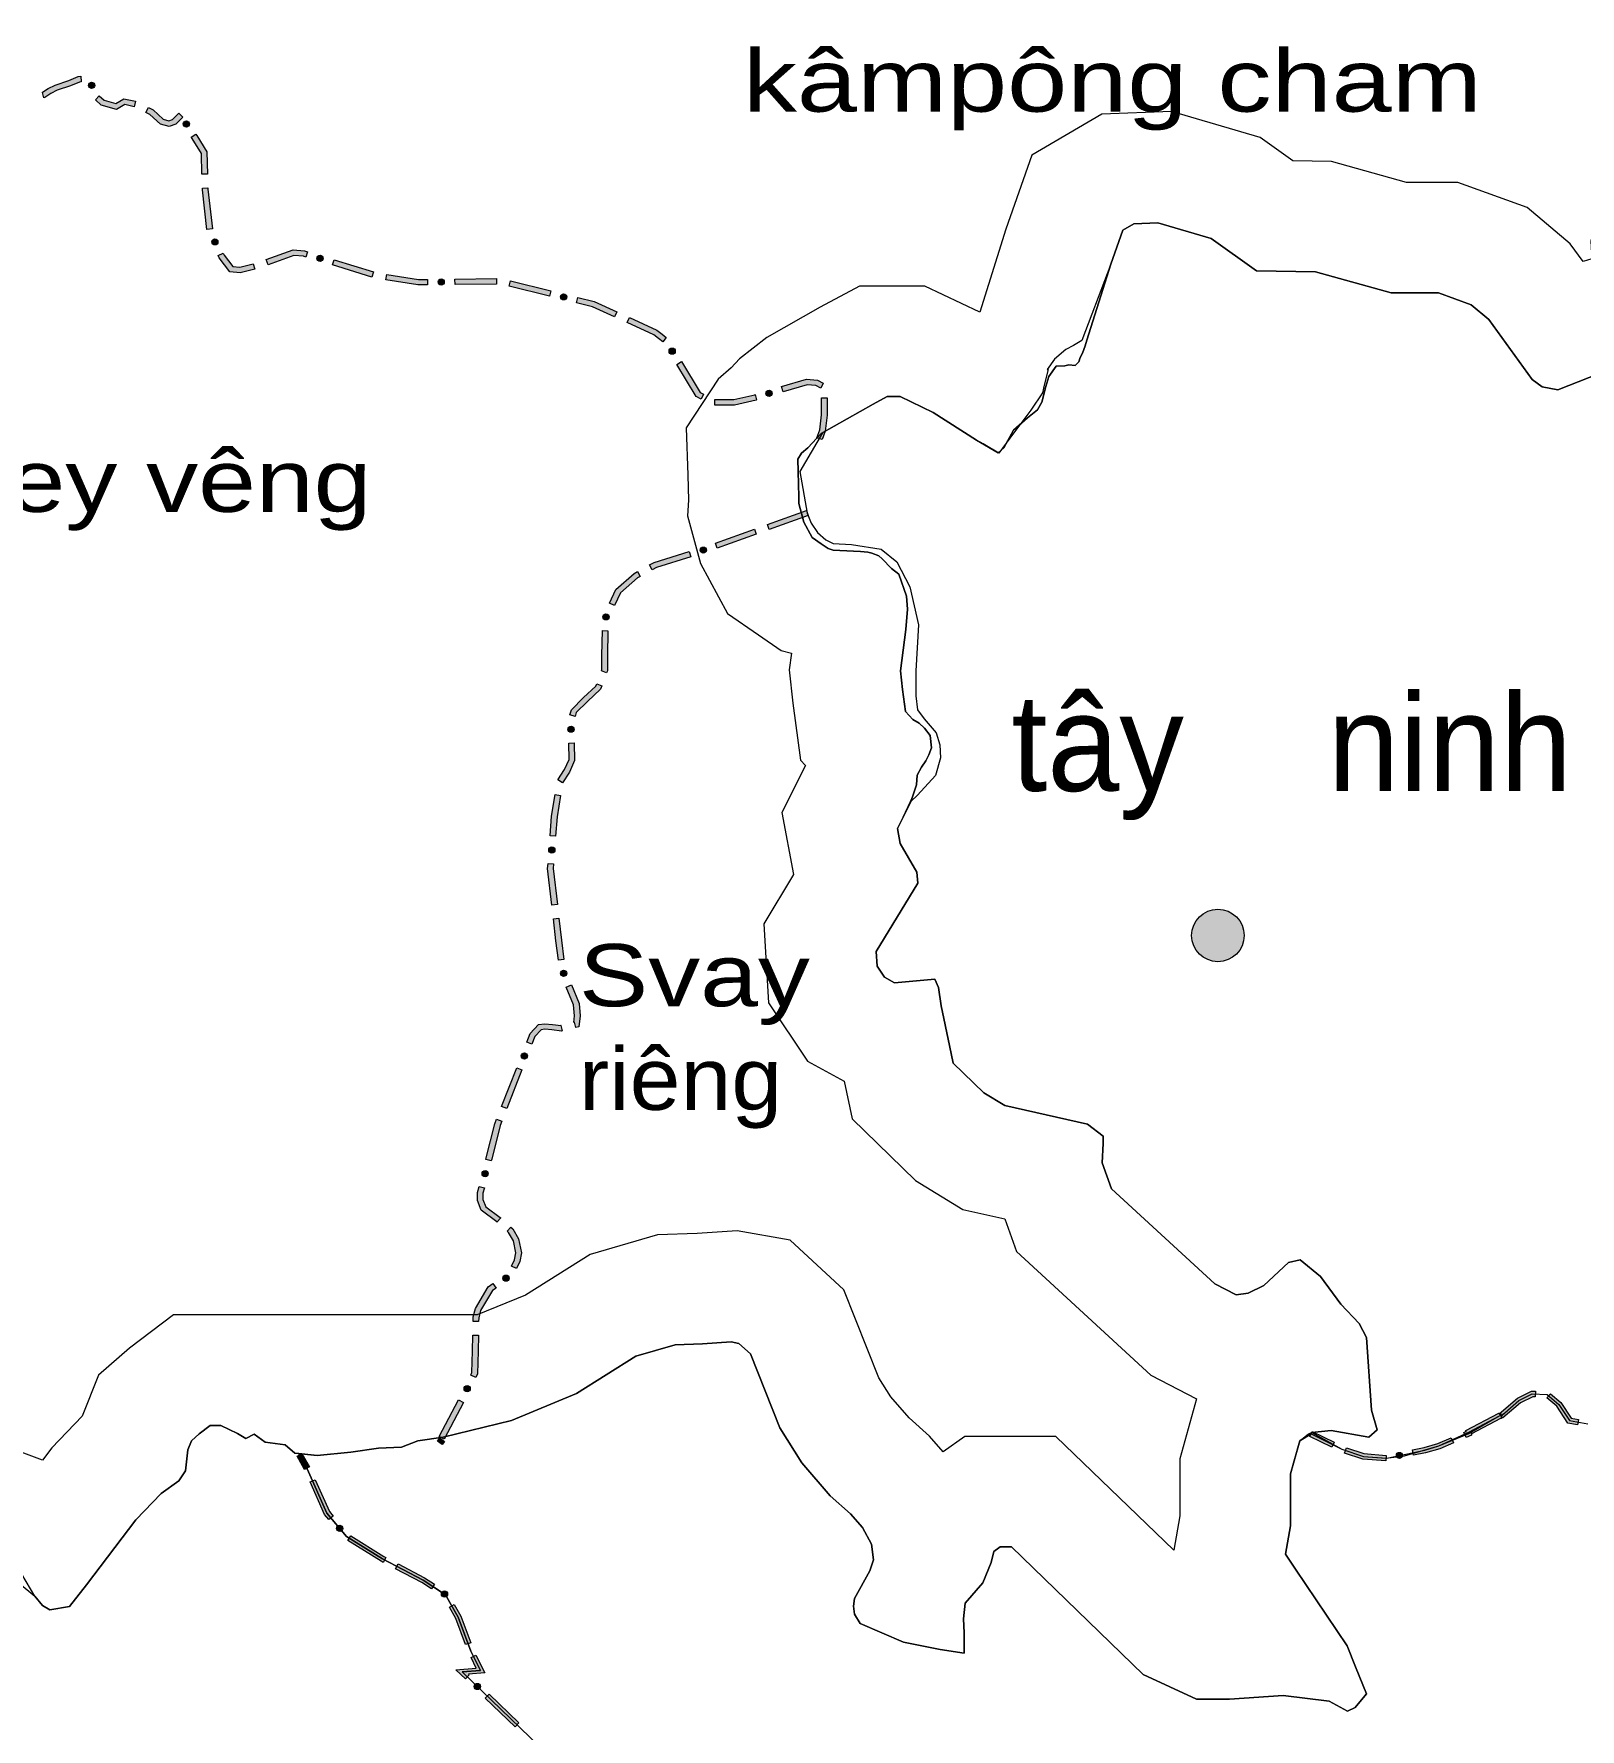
# Model space of a CAD drawing. Header units: metres. Extents: x -835890 to 1024355, y 79891 to 2211954.
# Drawn here: x -294392 to -182462, y 758440 to 881149 of the extents above; entities that cross this region are included whole.
import ezdxf
from ezdxf.enums import TextEntityAlignment as Align

# ---------------------------------------------------------------- set-up
doc = ezdxf.new("R2010")
doc.units = ezdxf.units.M
doc.header["$LTSCALE"] = 2200
for name, color, linetype, lineweight in [('11', 7, 'Continuous', 13), ('13', 7, 'Continuous', 13), ('18', 7, 'Continuous', 13), ('20', 7, 'Continuous', 13), ('35', 7, 'Continuous', 13), ('36', 7, 'Continuous', 13), ('37', 7, 'Continuous', 13), ('8', 7, 'Continuous', 13)]:
    doc.layers.add(name, color=color, linetype=linetype, lineweight=lineweight)
doc.layers.add('3', color=7, linetype='Continuous')

msp = doc.modelspace()

# ---------------------------------------------------------------- hatches: boundary and pattern name
at = {"layer": '37'}
for points in [[(-290960, 877680), (-291098, 877667), (-291733, 877394), (-292711, 877067), (-293155, 876845), (-293592, 876552), (-293668, 876531), (-293778, 876915), (-293763, 876920), (-293357, 877191), (-292865, 877438), (-291875, 877768), (-291198, 878060), (-290996, 878078)], [(-290307, 877632, 1), (-290124, 877221, 1)], [(-287136, 875879), (-287812, 876030), (-288403, 875674), (-289514, 875993), (-289937, 876370), (-289671, 876668), (-289316, 876352), (-288460, 876107), (-287881, 876455), (-287049, 876270)], [(-283612, 875132), (-284128, 874615), (-284604, 874436), (-285230, 874607), (-285995, 875325), (-286281, 875469), (-286101, 875826), (-285763, 875657), (-285029, 874966), (-284624, 874856), (-284350, 874958), (-283895, 875415)], [(-283473, 874820, 1), (-283236, 874437, 1)], [(-282225, 870992), (-282265, 872497), (-282939, 873576), (-282999, 873673), (-282659, 873883), (-282599, 873788), (-281868, 872617), (-281826, 871002)], [(-281862, 866993), (-282196, 869872), (-282199, 869992), (-281799, 870002), (-281797, 869900), (-281464, 867040)], [(-281385, 866300, 1), (-281197, 865891, 1)], [(-278407, 864127), (-279452, 863849), (-280206, 863932), (-280974, 864932), (-281054, 865104), (-280690, 865271), (-280630, 865140), (-279993, 864311), (-279482, 864254), (-278510, 864514)], [(-274695, 864999), (-274868, 865049), (-275576, 865114), (-277435, 864432), (-277573, 864807), (-275630, 865520), (-274793, 865444), (-274583, 865383)], [(-273894, 864978, 1), (-273464, 864844, 1)], [(-269919, 863534), (-272784, 864423), (-272665, 864805), (-269800, 863916)], [(-265905, 862981), (-266590, 862973), (-268910, 863342), (-268847, 863737), (-266560, 863373), (-265910, 863381)], [(-265132, 863190, 1), (-264682, 863195, 1)], [(-260905, 863040), (-263905, 863004), (-263910, 863404), (-260910, 863440)], [(-257064, 862160), (-259976, 862882), (-259880, 863270), (-256968, 862548)], [(-256264, 862168, 1), (-255827, 862060, 1)], [(-252352, 860662), (-253960, 861391), (-255123, 861679), (-255027, 862067), (-253828, 861770), (-252187, 861027)], [(-248869, 858854), (-249173, 859107), (-249503, 859371), (-251441, 860250), (-251276, 860614), (-249292, 859715), (-248920, 859417), (-248613, 859162)], [(-248304, 858376, 1), (-248072, 857990, 1)], [(-246082, 854720), (-246446, 854892), (-247845, 857223), (-247502, 857429), (-246166, 855202), (-245912, 855082)], [(-241389, 855069, 1), (-240958, 855199, 1)], [(-237434, 855516), (-237792, 855694), (-238418, 855757), (-240158, 855232), (-240274, 855615), (-238457, 856163), (-237678, 856085), (-237255, 855874)], [(-242073, 854654), (-242110, 854642), (-243684, 854285), (-245090, 854285), (-245090, 854685), (-243729, 854685), (-242212, 855029), (-242188, 855037)], [(-237705, 851906), (-237509, 852492), (-237373, 853584), (-237373, 854801), (-236973, 854801), (-236973, 853559), (-237117, 852403), (-237325, 851779)], [(-238336, 846279), (-241159, 845265), (-241295, 845641), (-238471, 846656)], [(-242101, 844927), (-244924, 843912), (-245059, 844289), (-242236, 845303)], [(-246835, 843295), (-249329, 842524), (-249635, 842355), (-249827, 842706), (-249486, 842894), (-246953, 843677)], [(-246154, 843714, 1), (-245724, 843847, 1)], [(-250511, 841874), (-250704, 841767), (-251929, 840679), (-252369, 839763), (-252730, 839937), (-252254, 840924), (-250936, 842096), (-250704, 842224)], [(-253081, 838746, 1), (-252886, 839152, 1)], [(-252834, 837950), (-252881, 836137), (-252881, 835045), (-252935, 834895), (-253311, 835032), (-253281, 835115), (-253281, 836142), (-253234, 837961)], [(-253277, 833956), (-253368, 833706), (-254319, 832828), (-255127, 832020), (-255200, 831749), (-255586, 831854), (-255485, 832227), (-254597, 833116), (-253711, 833934), (-253653, 834092)], [(-255498, 830594, 1), (-255510, 831043, 1)], [(-255278, 829824), (-255246, 828548), (-255624, 827716), (-256123, 826931), (-256460, 827146), (-255976, 827907), (-255648, 828630), (-255678, 829814)], [(-256261, 826020), (-256520, 824466), (-256625, 823064), (-257024, 823094), (-256917, 824514), (-256655, 826086)], [(-256917, 821857, 1), (-256883, 822306, 1)], [(-256776, 821069), (-256800, 820747), (-256499, 818125), (-256896, 818080), (-257202, 820739), (-257175, 821099)], [(-256385, 817132), (-256202, 815537), (-256024, 814157), (-256421, 814105), (-256599, 815488), (-256782, 817086)], [(-255962, 812943, 1), (-256134, 813360, 1)], [(-255482, 812303), (-254932, 810966), (-254857, 810067), (-254946, 809274), (-255171, 809217), (-255269, 809605), (-255312, 809594), (-255259, 810073), (-255326, 810871), (-255852, 812151)], [(-256141, 808974), (-256209, 808957), (-256902, 809056), (-257394, 809100), (-257676, 809065), (-258120, 808581), (-258338, 808024), (-258710, 808170), (-258465, 808797), (-257872, 809444), (-257401, 809503), (-256856, 809453), (-256230, 809364), (-256238, 809362)], [(-259067, 806161), (-260160, 803368), (-260532, 803513), (-259439, 806307)], [(-258971, 806956, 1), (-258807, 807375, 1)], [(-260524, 802436), (-260645, 802128), (-261254, 799691), (-261287, 799563), (-261674, 799662), (-261642, 799789), (-261027, 802250), (-260897, 802582)], [(-261784, 798425, 1), (-261672, 798861, 1)], [(-261782, 797625), (-261884, 797225), (-261884, 796769), (-261683, 796245), (-260639, 795473), (-260602, 795440), (-260869, 795142), (-260892, 795162), (-262014, 795993), (-262284, 796695), (-262284, 797275), (-262169, 797724)], [(-259857, 794773), (-259713, 794644), (-259304, 793928), (-259102, 792917), (-259207, 792286), (-259463, 791772), (-259821, 791951), (-259591, 792411), (-259508, 792911), (-259683, 793786), (-260028, 794389), (-260124, 794475)], [(-260938, 790359), (-261205, 790181), (-262062, 788737), (-262191, 788221), (-262196, 787947), (-262596, 787955), (-262590, 788274), (-262436, 788890), (-261503, 790463), (-261160, 790691)], [(-260404, 790955, 1), (-260030, 791205, 1)], [(-262215, 786947), (-262237, 785792), (-262286, 784146), (-262410, 783889), (-262770, 784064), (-262683, 784243), (-262637, 785802), (-262615, 786955)], [(-263126, 782875, 1), (-262929, 783280, 1)], [(-188310, 781268), (-187001, 782384), (-185968, 782900), (-185692, 782890), (-185706, 782490), (-185881, 782497), (-186778, 782048), (-188050, 780964)], [(-263295, 782089), (-264693, 779434), (-265047, 779621), (-263649, 782275)], [(-184604, 782717), (-183852, 782071), (-183115, 780950), (-182573, 780854), (-182643, 780460), (-183355, 780586), (-184156, 781805), (-184864, 782414)], [(-188160, 780930), (-188222, 780920), (-190327, 779819), (-190327, 779940), (-190327, 779940), (-190327, 779716), (-190708, 779553), (-190866, 779920), (-190727, 779980), (-190727, 779940), (-190727, 779940), (-190727, 780061), (-188350, 781305), (-188222, 781325)], [(-265165, 779282), (-264996, 779505), (-264677, 779263), (-264847, 779040)], [(-200443, 778843), (-202028, 779623), (-201851, 779982), (-200266, 779202)], [(-191627, 779159), (-192617, 778734), (-193644, 778445), (-194520, 778259), (-194603, 778650), (-193740, 778833), (-192750, 779112), (-191785, 779526)], [(-274803, 777225), (-275343, 778196), (-274993, 778390), (-274453, 777420)], [(-196534, 777857), (-198187, 777984), (-199507, 778424), (-199380, 778804), (-198107, 778379), (-196503, 778256)], [(-195759, 778200, 1), (-195319, 778294, 1)], [(-273047, 773607), (-273346, 773965), (-274400, 776329), (-274035, 776492), (-273003, 774179), (-272740, 773863)], [(-272398, 773139, 1), (-272110, 772793, 1)], [(-269102, 770506), (-269262, 770590), (-271669, 772086), (-271458, 772426), (-269063, 770937), (-268916, 770860)], [(-265615, 768591), (-266307, 769042), (-268216, 770042), (-268031, 770396), (-266105, 769387), (-265397, 768926)], [(-264857, 768335, 1), (-264480, 768089, 1)], [(-263148, 764555), (-263854, 766455), (-264317, 767275), (-263969, 767471), (-263490, 766624), (-262773, 764694)], [(-263157, 762075), (-263846, 762740), (-262366, 762858), (-262749, 763616), (-262391, 763796), (-261741, 762506), (-262930, 762412), (-262879, 762363)], [(-262461, 761680, 1), (-262137, 761368, 1)], [(-259561, 758602), (-261719, 760686), (-261441, 760973), (-259283, 758889)]]:
    msp.add_hatch(color=256, dxfattribs=at).paths.add_polyline_path(points)
at = {"layer": '8'}
msp.add_hatch(color=256, dxfattribs=at).paths.add_polyline_path([(-206781, 815888, 1), (-210581, 815888, 1)])

# ---------------------------------------------------------------- linework, layer by layer
at = {"layer": '11'}
for points in [[(-252144, 751718), (-263388, 762576), (-262054, 762682), (-262757, 764076), (-263672, 766540), (-264587, 768159), (-266206, 769215), (-269162, 770763), (-271767, 772382), (-273175, 774072), (-274608, 777287), (-274612, 777293), (-275215, 778378), (-273894, 778243), (-271456, 778477), (-269452, 778778), (-267782, 778853), (-266592, 779300), (-264757, 779581), (-259814, 780784), (-255125, 782721), (-250817, 785428), (-247962, 786263), (-245992, 786330), (-243921, 786464), (-243354, 786363), (-242519, 785595), (-240398, 780248), (-238812, 777709), (-236741, 775336), (-235289, 774033), (-234420, 773030), (-233752, 771827), (-233619, 770691), (-233886, 769889), (-234988, 767884), (-235055, 767350), (-234988, 766748), (-234587, 766080), (-231448, 764743), (-228777, 764208), (-227040, 763941), (-227040, 765411), (-227107, 766414), (-226973, 767550), (-225704, 769020), (-225103, 770491), (-224903, 771293), (-224435, 771627), (-223634, 771627), (-214083, 762404), (-210242, 760599), (-207838, 760599), (-203964, 760867), (-200624, 760466), (-199288, 759731)], [(-199288, 759731), (-198754, 759998), (-197919, 761000), (-198721, 762939), (-199322, 764476), (-203062, 770023), (-203797, 771092), (-203429, 773164), (-203429, 776907), (-202762, 779312), (-201939, 779802), (-199698, 778699), (-198147, 778182), (-196526, 778044), (-195182, 778216), (-192697, 778943), (-190527, 779940), (-190527, 779940), (-188286, 781112), (-188180, 781138), (-188113, 781161), (-186890, 782216), (-185924, 782698), (-184842, 782658), (-184004, 781938), (-183235, 780768), (-181911, 780533)]]:
    msp.add_lwpolyline(points, dxfattribs=at)
at = {"layer": '13'}
for points in [[(-205885, 864004), (-209159, 866342), (-213034, 867478), (-214771, 867412), (-215573, 866944), (-216442, 864472), (-218177, 858991), (-218282, 858570), (-218492, 858044), (-218649, 857729), (-218754, 857413), (-219016, 857151), (-219474, 857198), (-219766, 857118), (-220381, 857098), (-220913, 856348), (-221126, 855621), (-221417, 854487), (-221745, 853946), (-222465, 853357), (-223477, 852453), (-224183, 851196), (-224577, 850821), (-225676, 851471), (-226145, 851748), (-229285, 853754), (-231690, 854890), (-232625, 854890), (-233627, 854355), (-237407, 852218), (-238363, 851174), (-238815, 850795), (-239092, 850372), (-239059, 849475), (-239007, 847635), (-239028, 847155), (-238658, 845797), (-238059, 844688), (-237408, 844238), (-236905, 843892), (-236525, 843790), (-236044, 843747), (-234545, 843687), (-234032, 843645), (-233725, 843558), (-233233, 843371), (-232993, 843149), (-232322, 842450), (-231791, 842030), (-231214, 840452), (-231161, 839505), (-231266, 838031), (-231660, 835049), (-231502, 833682), (-231293, 832106), (-230768, 831528), (-230296, 831265), (-229929, 830897), (-229509, 830371), (-229404, 829478), (-229614, 828952), (-229824, 828532), (-230139, 828059), (-230453, 827481), (-230506, 826797), (-230791, 825918), (-231663, 824061), (-231882, 823622), (-231682, 822553), (-230480, 820481), (-230413, 819679), (-233419, 814734), (-233352, 813664), (-232817, 812862), (-232083, 812461), (-229177, 812729), (-228910, 812127), (-228710, 810790), (-228109, 807917), (-227841, 806647), (-225637, 804508), (-224101, 803573), (-218123, 802236), (-216988, 801367), (-216988, 800832), (-217055, 799429), (-216387, 797558), (-208906, 790674), (-207370, 789872), (-206502, 790006), (-205366, 790540), (-203563, 792211), (-202728, 792412), (-201259, 791209), (-199789, 789204), (-198454, 787800), (-197919, 786798), (-197552, 781518), (-197151, 780114), (-197752, 779580), (-200491, 780048)], [(-180327, 856862), (-184069, 855391), (-185205, 855591), (-185940, 856126), (-189080, 860472), (-190350, 861542), (-192722, 862400), (-196129, 862400), (-201608, 863937), (-205885, 864004)], [(-200491, 780048), (-201893, 779914), (-202762, 779312), (-202129, 779802), (-201893, 779914), (-199698, 778699), (-198147, 778182), (-196460, 778052), (-193692, 778639), (-192697, 778943), (-190527, 779848), (-188286, 781112), (-188191, 781138), (-187924, 781319), (-187855, 781388), (-187790, 781428), (-186890, 782216), (-185924, 782698), (-184842, 782658), (-184004, 781938), (-183235, 780768), (-181911, 780533)], [(-295460, 768993), (-294332, 768051), (-293764, 767383), (-293230, 767082), (-291827, 767316), (-290591, 768885), (-287018, 773594), (-285181, 775498), (-283896, 776405), (-283428, 777140), (-283261, 778644), (-282994, 779312), (-282426, 779814), (-281625, 780415), (-280857, 780415), (-279661, 779834), (-279060, 779466), (-278452, 779780), (-277652, 779201), (-276204, 779009), (-275503, 778407), (-275215, 778378), (-274612, 777293), (-274608, 777287), (-273175, 774072), (-271767, 772382), (-269162, 770763), (-266206, 769215), (-264587, 768159), (-263672, 766540), (-262757, 764076), (-262054, 762682), (-263388, 762576), (-252144, 751718)]]:
    msp.add_lwpolyline(points, dxfattribs=at)
at = {"layer": '18'}
for points in [[(-180327, 856862), (-184069, 855391), (-185205, 855591), (-185940, 856126), (-189080, 860472), (-190350, 861542), (-192722, 862400), (-196129, 862400), (-201608, 863937), (-205885, 864004), (-209159, 866342), (-213034, 867478), (-214771, 867412), (-215573, 866944), (-216442, 864472), (-217808, 860860), (-218528, 858957), (-219132, 858585), (-219690, 858306), (-220500, 857595), (-221032, 856845), (-220973, 856846), (-221264, 855712), (-221377, 855172), (-222224, 853902), (-223741, 851879), (-224548, 850804), (-225676, 851471), (-226145, 851748), (-229285, 853754), (-231690, 854890), (-232625, 854890), (-233627, 854355), (-237298, 852280), (-238934, 849472), (-238404, 846467), (-238137, 845732), (-237669, 845064), (-237068, 844529), (-236533, 844262), (-235197, 844195), (-233059, 843861), (-231924, 842925), (-230989, 841120), (-230354, 838379), (-230554, 835037), (-230554, 833232), (-230421, 832229), (-229953, 831561), (-229085, 830558), (-228817, 829689), (-228751, 828753), (-229118, 827473), (-230431, 826051), (-230901, 825586), (-231663, 824061), (-231882, 823622), (-231682, 822553), (-230480, 820481), (-230413, 819679), (-233419, 814734), (-233352, 813664), (-232817, 812862), (-232083, 812461), (-229177, 812729), (-228910, 812127), (-228710, 810790), (-228109, 807917), (-227841, 806647), (-225637, 804508), (-224101, 803573), (-218123, 802236), (-216988, 801367), (-216988, 800832), (-217055, 799429), (-216387, 797558), (-208906, 790674), (-207370, 789872), (-206502, 790006), (-205366, 790540), (-203563, 792211), (-202728, 792412), (-201259, 791209), (-199789, 789204), (-198454, 787800), (-197919, 786798), (-197552, 781518)], [(-197552, 781518), (-197151, 780114), (-197752, 779580), (-200491, 780048), (-201893, 779914), (-202762, 779312), (-203000, 778454), (-203429, 776907), (-203429, 773164), (-203797, 771092), (-203062, 770023), (-199322, 764476), (-198721, 762939), (-197919, 761000), (-198754, 759998), (-199288, 759731), (-200624, 760466), (-203964, 760867), (-207838, 760599), (-210242, 760599), (-214083, 762404), (-223634, 771627), (-224435, 771627), (-224903, 771293), (-225103, 770491), (-225704, 769020), (-226973, 767550), (-227107, 766414), (-227040, 765411), (-227040, 763941), (-228777, 764208), (-231448, 764743), (-234587, 766080), (-234988, 766748), (-235055, 767350), (-234988, 767884), (-233886, 769889), (-233619, 770691), (-233752, 771827), (-234420, 773030), (-235289, 774033), (-236741, 775336), (-238812, 777709), (-240398, 780248), (-242519, 785595), (-243354, 786363), (-243921, 786464), (-245992, 786330), (-247962, 786263), (-250817, 785428), (-255125, 782721), (-259814, 780784), (-264757, 779581), (-266592, 779300), (-267782, 778853), (-269452, 778778), (-271456, 778477), (-273894, 778243), (-275215, 778378), (-275503, 778407), (-276204, 779009), (-277652, 779201), (-278452, 779780), (-279060, 779466), (-279661, 779834), (-280857, 780415), (-281625, 780415), (-282426, 779814), (-282994, 779312), (-283261, 778644), (-283428, 777140), (-283896, 776405), (-285181, 775498), (-287018, 773594), (-290591, 768885), (-291827, 767316), (-293230, 767082), (-293764, 767383), (-294332, 768051), (-295267, 769654)]]:
    msp.add_lwpolyline(points, dxfattribs=at)
at = {"layer": '35'}
for points in [[(-178637, 881356), (-177525, 879401), (-178792, 876234), (-178792, 873450), (-178779, 873273), (-179184, 872757), (-180515, 870428), (-181683, 866149), (-181622, 864873), (-182238, 864662), (-183172, 865955), (-186286, 868579), (-191318, 870400)], [(-191318, 870400), (-195029, 870400), (-200446, 871920), (-203265, 871964), (-205610, 873639), (-212037, 875523), (-217076, 875329), (-222145, 872372), (-224031, 867005), (-225927, 861015), (-229895, 862890), (-234626, 862890), (-237480, 861367), (-241345, 859182), (-243308, 857620), (-243906, 856966), (-244858, 856168), (-247180, 852627), (-247055, 849215), (-247004, 847407), (-247076, 846257), (-246134, 842805), (-244188, 839200), (-241947, 837650), (-240303, 836522), (-239561, 836322), (-239720, 835115), (-239442, 832697), (-238894, 828578), (-238543, 828191), (-240241, 824792), (-239399, 820298), (-241560, 816742), (-241202, 811019), (-238381, 806785), (-235743, 805345), (-235167, 802608), (-230565, 798142), (-227135, 796053), (-224102, 795375), (-223257, 793008), (-213546, 784071), (-210224, 782337), (-211429, 777996), (-211429, 773868), (-211869, 771388), (-220402, 779627), (-227000, 779627), (-228575, 778501), (-229571, 779651), (-231035, 780964), (-232365, 782488), (-233229, 783871), (-235756, 790243), (-239657, 793834), (-243477, 794509), (-246385, 794321), (-249241, 794224), (-254132, 792793), (-258807, 789856), (-262294, 788415), (-284293, 788415), (-287483, 786021), (-289716, 784050), (-290896, 781096), (-293104, 778808), (-293781, 777916), (-295320, 778493)], [(-200491, 780048), (-197752, 779580), (-197168, 780099), (-197151, 780114), (-197552, 781518), (-197919, 786798), (-198454, 787800), (-199789, 789204), (-201259, 791209), (-202728, 792412), (-203563, 792211), (-205366, 790540), (-206502, 790006), (-207370, 789872), (-208906, 790674), (-216387, 797558), (-217055, 799429), (-216988, 800832), (-216988, 801367), (-218123, 802236), (-224101, 803573), (-225637, 804508), (-227841, 806647), (-228109, 807917), (-228710, 810790), (-228910, 812127), (-229177, 812729), (-232083, 812461), (-232817, 812862), (-233352, 813664), (-233419, 814734), (-230413, 819679), (-230480, 820481), (-231682, 822553), (-231882, 823622), (-231181, 825026), (-231058, 825271), (-230791, 825918), (-230506, 826797), (-230453, 827481), (-230139, 828059), (-229824, 828532), (-229614, 828952), (-229404, 829478), (-229509, 830371), (-229929, 830897), (-230296, 831265), (-230768, 831528), (-231293, 832106), (-231502, 833682), (-231660, 835049), (-231266, 838031), (-231161, 839505), (-231214, 840452), (-231791, 842030), (-232322, 842450), (-232993, 843149), (-233233, 843371), (-233725, 843558), (-234032, 843645), (-234545, 843687), (-236044, 843747), (-236525, 843790), (-236905, 843892), (-237408, 844238), (-238059, 844688), (-238658, 845797), (-239028, 847155), (-239007, 847635), (-239059, 849475), (-239092, 850372), (-238815, 850795), (-238363, 851174), (-237407, 852218), (-233627, 854355), (-232625, 854890), (-231690, 854890), (-229285, 853754), (-226145, 851748), (-224577, 850821), (-224183, 851196), (-223477, 852453), (-222465, 853357), (-221745, 853946), (-221417, 854487), (-221126, 855621), (-220913, 856348), (-220381, 857098), (-219766, 857118), (-219474, 857198), (-219016, 857151), (-218754, 857413), (-218649, 857729), (-218492, 858044), (-218282, 858570), (-218177, 858991), (-216442, 864472), (-215573, 866944), (-214771, 867412), (-213034, 867478), (-209159, 866342)], [(-209159, 866342), (-205885, 864004), (-201608, 863937), (-196129, 862400), (-192722, 862400), (-190350, 861542), (-189080, 860472), (-185940, 856126), (-185205, 855591), (-184069, 855391), (-180327, 856862)], [(-295460, 768993), (-294332, 768051), (-294332, 768051), (-293764, 767383), (-293230, 767082), (-291827, 767316), (-290591, 768885), (-287018, 773594), (-285181, 775498), (-283896, 776405), (-283428, 777140), (-283261, 778644), (-282994, 779312), (-282426, 779814), (-281625, 780415), (-280857, 780415), (-279661, 779834), (-279060, 779466), (-278452, 779780), (-277652, 779201), (-276204, 779009), (-275503, 778407), (-273894, 778243), (-271456, 778477), (-269452, 778778), (-267782, 778853), (-266592, 779300), (-264757, 779581), (-259814, 780784), (-255125, 782721), (-250817, 785428), (-247962, 786263), (-245992, 786330), (-243921, 786464), (-243354, 786363), (-242519, 785595), (-240398, 780248), (-238812, 777709), (-236741, 775336), (-235289, 774033), (-234420, 773030), (-233752, 771827), (-233619, 770691), (-233886, 769889), (-234988, 767884), (-235055, 767350), (-234988, 766748), (-234587, 766080), (-231448, 764743), (-228777, 764208), (-227040, 763941), (-227040, 765411), (-227107, 766414), (-226973, 767550), (-225704, 769020), (-225103, 770491), (-224903, 771293), (-224542, 771551), (-224435, 771627), (-223634, 771627), (-214083, 762404), (-210242, 760599), (-207838, 760599), (-203964, 760867), (-200624, 760466), (-199288, 759731), (-198754, 759998), (-198022, 760878), (-197967, 760943), (-197919, 761000), (-198721, 762939), (-199322, 764476), (-203062, 770023), (-203797, 771092), (-203429, 773164), (-203429, 776907), (-202762, 779312), (-201893, 779914), (-200491, 780048)]]:
    msp.add_lwpolyline(points, dxfattribs=at)
at = {"layer": '36'}
for points in [[(-180327, 856862), (-184069, 855391), (-185205, 855591), (-185940, 856126), (-189080, 860472), (-190350, 861542), (-192722, 862400), (-196129, 862400), (-201608, 863937), (-205885, 864004), (-209159, 866342), (-213034, 867478), (-214771, 867412), (-215573, 866944), (-216442, 864472), (-218177, 858991), (-218282, 858570), (-218492, 858044), (-218649, 857729), (-218754, 857413), (-219016, 857151), (-219474, 857198), (-219766, 857118), (-220381, 857098), (-220913, 856348), (-221126, 855621), (-221417, 854487), (-221745, 853946), (-222465, 853357), (-223477, 852453), (-224183, 851196), (-224577, 850821)], [(-237407, 852218), (-233627, 854355), (-232625, 854890), (-231690, 854890), (-229285, 853754), (-226145, 851748), (-224577, 850821)], [(-239007, 847635), (-239059, 849475), (-239092, 850372), (-238815, 850795), (-238363, 851174), (-237407, 852218)], [(-239007, 847635), (-239028, 847155), (-238658, 845797), (-238059, 844688), (-237408, 844238), (-236905, 843892), (-236525, 843790), (-236044, 843747), (-234545, 843687), (-234032, 843645), (-233725, 843558), (-233233, 843371), (-232993, 843149), (-232322, 842450), (-231791, 842030)], [(-231791, 842030), (-231214, 840452), (-231161, 839505), (-231266, 838031), (-231660, 835049), (-231502, 833682), (-231293, 832106), (-230768, 831528), (-230296, 831265), (-229929, 830897), (-229509, 830371), (-229404, 829478), (-229614, 828952), (-229824, 828532), (-230139, 828059), (-230453, 827481), (-230506, 826797), (-230791, 825918), (-231058, 825271)], [(-228710, 810790), (-228910, 812127), (-229177, 812729), (-232083, 812461), (-232817, 812862), (-233352, 813664), (-233419, 814734), (-230413, 819679), (-230480, 820481), (-231682, 822553), (-231882, 823622), (-231181, 825026), (-231058, 825271)], [(-295460, 768993), (-294332, 768051), (-293764, 767383), (-293230, 767082), (-291827, 767316), (-290591, 768885), (-287018, 773594), (-285181, 775498), (-283896, 776405), (-283428, 777140), (-283261, 778644), (-282994, 779312), (-282426, 779814), (-281625, 780415), (-280857, 780415), (-279661, 779834), (-279060, 779466), (-278452, 779780), (-277652, 779201), (-276204, 779009), (-275503, 778407), (-273894, 778243), (-271456, 778477), (-269452, 778778), (-267782, 778853), (-266592, 779300), (-264757, 779581), (-259814, 780784), (-255125, 782721), (-250817, 785428), (-247962, 786263), (-245992, 786330), (-243921, 786464), (-243354, 786363), (-242519, 785595), (-240398, 780248), (-238812, 777709), (-236741, 775336), (-235289, 774033), (-234420, 773030), (-233752, 771827), (-233619, 770691), (-233886, 769889), (-234988, 767884), (-235055, 767350), (-234988, 766748), (-234587, 766080), (-231448, 764743), (-228777, 764208), (-227040, 763941), (-227040, 765411), (-227107, 766414), (-226973, 767550), (-225704, 769020), (-225103, 770491), (-224903, 771293), (-224435, 771627), (-223634, 771627), (-214083, 762404), (-210242, 760599), (-207838, 760599), (-203964, 760867), (-200624, 760466), (-199288, 759731), (-198754, 759998), (-197919, 761000), (-198721, 762939), (-199322, 764476), (-203062, 770023), (-203797, 771092), (-203429, 773164), (-203429, 776907), (-202762, 779312), (-201893, 779914), (-200491, 780048), (-197752, 779580), (-197151, 780114), (-197552, 781518), (-197919, 786798), (-198454, 787800), (-199789, 789204), (-201259, 791209), (-202728, 792412), (-203563, 792211), (-205366, 790540), (-206502, 790006), (-207370, 789872), (-208906, 790674), (-216387, 797558), (-217055, 799429), (-216988, 800832), (-216988, 801367), (-218123, 802236), (-224101, 803573), (-225637, 804508), (-227841, 806647), (-228109, 807917), (-228710, 810790)]]:
    msp.add_lwpolyline(points, dxfattribs=at)
at = {"layer": '37'}
for points in [[(-290960, 877680), (-291098, 877667), (-291733, 877394), (-292711, 877067), (-293155, 876845), (-293592, 876552), (-293668, 876531), (-293778, 876915), (-293763, 876920), (-293357, 877191), (-292865, 877438), (-291875, 877768), (-291198, 878060), (-290996, 878078)], [(-287136, 875879), (-287812, 876030), (-288403, 875674), (-289514, 875993), (-289937, 876370), (-289671, 876668), (-289316, 876352), (-288460, 876107), (-287881, 876455), (-287049, 876270)], [(-283612, 875132), (-284128, 874615), (-284604, 874436), (-285230, 874607), (-285995, 875325), (-286281, 875469), (-286101, 875826), (-285763, 875657), (-285029, 874966), (-284624, 874856), (-284350, 874958), (-283895, 875415)], [(-282225, 870992), (-282265, 872497), (-282939, 873576), (-282999, 873673), (-282659, 873883), (-282599, 873788), (-281868, 872617), (-281826, 871002)], [(-281862, 866993), (-282196, 869872), (-282199, 869992), (-281799, 870002), (-281797, 869900), (-281464, 867040)], [(-278407, 864127), (-279452, 863849), (-280206, 863932), (-280974, 864932), (-281054, 865104), (-280690, 865271), (-280630, 865140), (-279993, 864311), (-279482, 864254), (-278510, 864514)], [(-274695, 864999), (-274868, 865049), (-275576, 865114), (-277435, 864432), (-277573, 864807), (-275630, 865520), (-274793, 865444), (-274583, 865383)], [(-269919, 863534), (-272784, 864423), (-272665, 864805), (-269800, 863916)], [(-265905, 862981), (-266590, 862973), (-268910, 863342), (-268847, 863737), (-266560, 863373), (-265910, 863381)], [(-260905, 863040), (-263905, 863004), (-263910, 863404), (-260910, 863440)], [(-257064, 862160), (-259976, 862882), (-259880, 863270), (-256968, 862548)], [(-252352, 860662), (-253960, 861391), (-255123, 861679), (-255027, 862067), (-253828, 861770), (-252187, 861027)], [(-248869, 858854), (-249173, 859107), (-249503, 859371), (-251441, 860250), (-251276, 860614), (-249292, 859715), (-248920, 859417), (-248613, 859162)], [(-246082, 854720), (-246446, 854892), (-247845, 857223), (-247502, 857429), (-246166, 855202), (-245912, 855082)], [(-237434, 855516), (-237792, 855694), (-238418, 855757), (-240158, 855232), (-240274, 855615), (-238457, 856163), (-237678, 856085), (-237255, 855874)], [(-242073, 854654), (-242110, 854642), (-243684, 854285), (-245090, 854285), (-245090, 854685), (-243729, 854685), (-242212, 855029), (-242188, 855037)], [(-237705, 851906), (-237509, 852492), (-237373, 853584), (-237373, 854801), (-236973, 854801), (-236973, 853559), (-237117, 852403), (-237325, 851779)], [(-238336, 846279), (-241159, 845265), (-241295, 845641), (-238471, 846656)], [(-242101, 844927), (-244924, 843912), (-245059, 844289), (-242236, 845303)], [(-246835, 843295), (-249329, 842524), (-249635, 842355), (-249827, 842706), (-249486, 842894), (-246953, 843677)], [(-250511, 841874), (-250704, 841767), (-251929, 840679), (-252369, 839763), (-252730, 839937), (-252254, 840924), (-250936, 842096), (-250704, 842224)], [(-252834, 837950), (-252881, 836137), (-252881, 835045), (-252935, 834895), (-253311, 835032), (-253281, 835115), (-253281, 836142), (-253234, 837961)], [(-253277, 833956), (-253368, 833706), (-254319, 832828), (-255127, 832020), (-255200, 831749), (-255586, 831854), (-255485, 832227), (-254597, 833116), (-253711, 833934), (-253653, 834092)], [(-255278, 829824), (-255246, 828548), (-255624, 827716), (-256123, 826931), (-256460, 827146), (-255976, 827907), (-255648, 828630), (-255678, 829814)], [(-256261, 826020), (-256520, 824466), (-256625, 823064), (-257024, 823094), (-256917, 824514), (-256655, 826086)], [(-256776, 821069), (-256800, 820747), (-256499, 818125), (-256896, 818080), (-257202, 820739), (-257175, 821099)], [(-256385, 817132), (-256202, 815537), (-256024, 814157), (-256421, 814105), (-256599, 815488), (-256782, 817086)], [(-255482, 812303), (-254932, 810966), (-254857, 810067), (-254946, 809274), (-255171, 809217), (-255269, 809605), (-255312, 809594), (-255259, 810073), (-255326, 810871), (-255852, 812151)], [(-256141, 808974), (-256209, 808957), (-256902, 809056), (-257394, 809100), (-257676, 809065), (-258120, 808581), (-258338, 808024), (-258710, 808170), (-258465, 808797), (-257872, 809444), (-257401, 809503), (-256856, 809453), (-256230, 809364), (-256238, 809362)], [(-259067, 806161), (-260160, 803368), (-260532, 803513), (-259439, 806307)], [(-260524, 802436), (-260645, 802128), (-261254, 799691), (-261287, 799563), (-261674, 799662), (-261642, 799789), (-261027, 802250), (-260897, 802582)], [(-261782, 797625), (-261884, 797225), (-261884, 796769), (-261683, 796245), (-260639, 795473), (-260602, 795440), (-260869, 795142), (-260892, 795162), (-262014, 795993), (-262284, 796695), (-262284, 797275), (-262169, 797724)], [(-259857, 794773), (-259713, 794644), (-259304, 793928), (-259102, 792917), (-259207, 792286), (-259463, 791772), (-259821, 791951), (-259591, 792411), (-259508, 792911), (-259683, 793786), (-260028, 794389), (-260124, 794475)], [(-260938, 790359), (-261205, 790181), (-262062, 788737), (-262191, 788221), (-262196, 787947), (-262596, 787955), (-262590, 788274), (-262436, 788890), (-261503, 790463), (-261160, 790691)], [(-262215, 786947), (-262237, 785792), (-262286, 784146), (-262410, 783889), (-262770, 784064), (-262683, 784243), (-262637, 785802), (-262615, 786955)], [(-188310, 781268), (-187001, 782384), (-185968, 782900), (-185692, 782890), (-185706, 782490), (-185881, 782497), (-186778, 782048), (-188050, 780964)], [(-263295, 782089), (-264693, 779434), (-265047, 779621), (-263649, 782275)], [(-184604, 782717), (-183852, 782071), (-183115, 780950), (-182573, 780854), (-182643, 780460), (-183355, 780586), (-184156, 781805), (-184864, 782414)], [(-188160, 780930), (-188222, 780920), (-190327, 779819), (-190327, 779940), (-190327, 779940), (-190327, 779716), (-190708, 779553), (-190866, 779920), (-190727, 779980), (-190727, 779940), (-190727, 779940), (-190727, 780061), (-188350, 781305), (-188222, 781325)], [(-265165, 779282), (-264996, 779505), (-264677, 779263), (-264847, 779040)], [(-200443, 778843), (-202028, 779623), (-201851, 779982), (-200266, 779202)], [(-191627, 779159), (-192617, 778734), (-193644, 778445), (-194520, 778259), (-194603, 778650), (-193740, 778833), (-192750, 779112), (-191785, 779526)], [(-274803, 777225), (-275343, 778196), (-274993, 778390), (-274453, 777420)], [(-196534, 777857), (-198187, 777984), (-199507, 778424), (-199380, 778804), (-198107, 778379), (-196503, 778256)], [(-273047, 773607), (-273346, 773965), (-274400, 776329), (-274035, 776492), (-273003, 774179), (-272740, 773863)], [(-269102, 770506), (-269262, 770590), (-271669, 772086), (-271458, 772426), (-269063, 770937), (-268916, 770860)], [(-265615, 768591), (-266307, 769042), (-268216, 770042), (-268031, 770396), (-266105, 769387), (-265397, 768926)], [(-263148, 764555), (-263854, 766455), (-264317, 767275), (-263969, 767471), (-263490, 766624), (-262773, 764694)], [(-263157, 762075), (-263846, 762740), (-262366, 762858), (-262749, 763616), (-262391, 763796), (-261741, 762506), (-262930, 762412), (-262879, 762363)], [(-259561, 758602), (-261719, 760686), (-261441, 760973), (-259283, 758889)]]:
    msp.add_lwpolyline(points, close=True, dxfattribs=at)
for centre in [(-290216, 877426), (-283355, 874628), (-281291, 866095), (-273679, 864911), (-264907, 863192), (-256046, 862114), (-248188, 858183), (-241173, 855134), (-245939, 843781), (-252984, 838949), (-255504, 830818), (-256900, 822081), (-256048, 813152), (-258889, 807165), (-261728, 798643), (-260217, 791080), (-263028, 783077), (-195539, 778247), (-272254, 772966), (-264668, 768212), (-262299, 761524)]:
    msp.add_circle(centre, 225, dxfattribs=at)
at = {"layer": '8'}
msp.add_circle((-208681, 815888), 1900, dxfattribs=at)

# ---------------------------------------------------------------- texts
at = {"layer": '20'}
for s, width, p in [('kâmpông cham', 1.3, (-243068, 875520)), ('prey vêng', 1.25, (-302988, 846550)), ('Svay ', 1.25, (-254940, 810764)), ('riêng', 1.1, (-254940, 803264))]:
    msp.add_text(s, height=4500, dxfattribs=dict(at, width=width)).set_placement(p)
at = {"layer": '3'}
msp.add_text('tây    ninh', height=7000, dxfattribs=at).set_placement((-203340, 826348), align=Align.CENTER)

doc.saveas('drawing.dxf')
